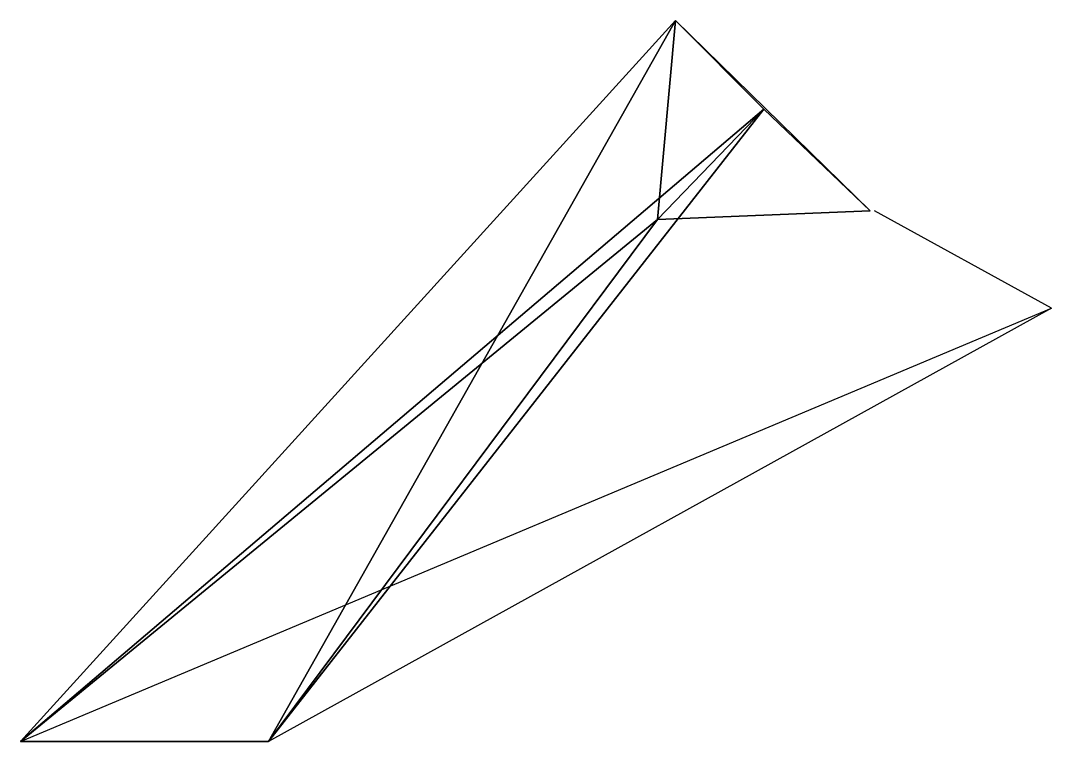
# Model space of a CAD drawing. Extents: x -3088 to 640, y -1920 to 688.
import ezdxf

# ---------------------------------------------------------------- set-up
doc = ezdxf.new("R2010")
doc.units = 0

msp = doc.modelspace()

# ---------------------------------------------------------------- linework, layer by layer
msp.add_line((640, -352, 96), (0, 0))
msp.add_line((640, -352, 96), (0, 0))
for points in [[(-400, 368, -384), (-3088, -1920, -48), (-720, 688, -576)], [(-2192, -1920, 2112), (-720, 688, -576), (-3088, -1920, -48)], [(-400, 368, -384), (-720, 688, -576), (-2192, -1920, 2112)], [(-720, 688, -576), (-400, 368, -384), (-784, -32, -160)], [(-720, 688, -576), (-784, -32, -160), (-16, 0)], [(-720, 688, -576), (-16, 0), (-400, 368, -384)], [(-400, 368, -384), (-784, -32, -160), (-3088, -1920, -48)], [(-400, 368, -384), (-2192, -1920, 2112), (-784, -32, -160)], [(-16, 0), (-784, -32, -160), (-400, 368, -384)], [(-2192, -1920, 2112), (-3088, -1920, -48), (-784, -32, -160)], [(-2192, -1920, 2112), (-3088, -1920, -48), (640, -352, 96)]]:
    msp.add_3dface(points)

doc.saveas('drawing.dxf')
